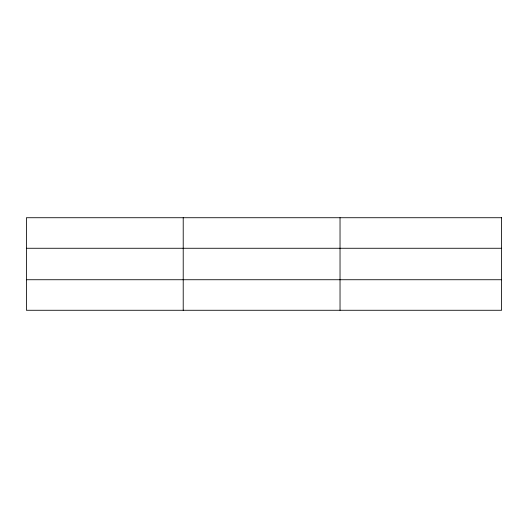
<?xml version="1.0" encoding="UTF-8"?>
<svg xmlns="http://www.w3.org/2000/svg" width="528" height="528" viewBox="0 0 528 528"><rect width="100%" height="100%" fill="white"/><g stroke="black" fill="none" stroke-linecap="round" stroke-linejoin="round"><path stroke-width="0.79" d="M183.216 217.727L183.216 310.273M340.032 217.727L340.032 310.273M26.4 248.266L501.6 248.266M26.4 279.734L501.6 279.734M501.6 217.727L501.6 310.273L26.4 310.273L26.4 217.727L501.6 217.727"/></g></svg>
